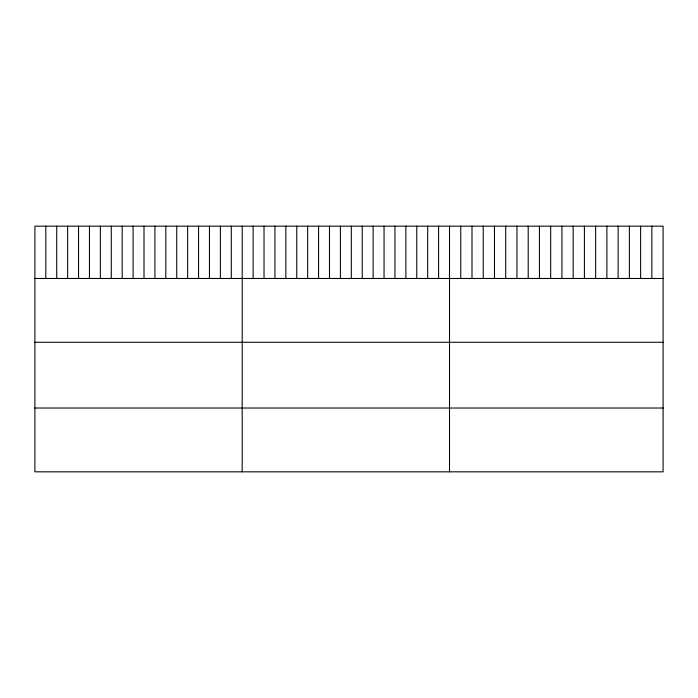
<?xml version="1.0" encoding="UTF-8"?>
<svg xmlns="http://www.w3.org/2000/svg" width="698" height="698" viewBox="0 0 698 698"><rect width="100%" height="100%" fill="white"/><g stroke="black" fill="none" stroke-linecap="round" stroke-linejoin="round"><path stroke-width="1.05" d="M663.1 278.476L663.1 471.831L34.9 471.831L34.9 226.169L663.1 226.169L663.1 278.476L34.9 278.476M34.9 342.282L663.1 342.282M34.9 408.025L663.1 408.025M651.862 226.169L651.862 278.476M640.616 226.169L640.616 278.476M629.378 226.169L629.378 278.476M618.131 226.169L618.131 278.476M606.894 226.169L606.894 278.476M595.647 226.169L595.647 278.476M584.409 226.169L584.409 278.476M573.171 226.169L573.171 278.476M561.925 226.169L561.925 278.476M550.687 226.169L550.687 278.476M539.441 226.169L539.441 278.476M528.203 226.169L528.203 278.476M516.965 226.169L516.965 278.476M505.718 226.169L505.718 278.476M494.481 226.169L494.481 278.476M483.234 226.169L483.234 278.476M471.996 226.169L471.996 278.476M460.75 226.169L460.75 278.476M449.512 226.169L449.512 471.831M438.597 226.169L438.597 278.476M427.691 226.169L427.691 278.476M416.776 226.169L416.776 278.476M405.87 226.169L405.87 278.476M394.955 226.169L394.955 278.476M384.048 226.169L384.048 278.476M373.133 226.169L373.133 278.476M362.227 226.169L362.227 278.476M351.312 226.169L351.312 278.476M340.406 226.169L340.406 278.476M329.491 226.169L329.491 278.476M318.585 226.169L318.585 278.476M307.67 226.169L307.67 278.476M296.763 226.169L296.763 278.476M285.848 226.169L285.848 278.476M274.942 226.169L274.942 278.476M264.027 226.169L264.027 278.476M253.121 226.169L253.121 278.476M242.206 226.169L242.206 471.831M231.291 226.169L231.291 278.476M220.385 226.169L220.385 278.476M209.47 226.169L209.47 278.476M198.564 226.169L198.564 278.476M187.649 226.169L187.649 278.476M176.742 226.169L176.742 278.476M165.827 226.169L165.827 278.476M154.921 226.169L154.921 278.476M144.006 226.169L144.006 278.476M133.1 226.169L133.1 278.476M122.185 226.169L122.185 278.476M111.279 226.169L111.279 278.476M100.364 226.169L100.364 278.476M89.457 226.169L89.457 278.476M78.542 226.169L78.542 278.476M67.636 226.169L67.636 278.476M56.721 226.169L56.721 278.476M45.815 226.169L45.815 278.476"/></g></svg>
